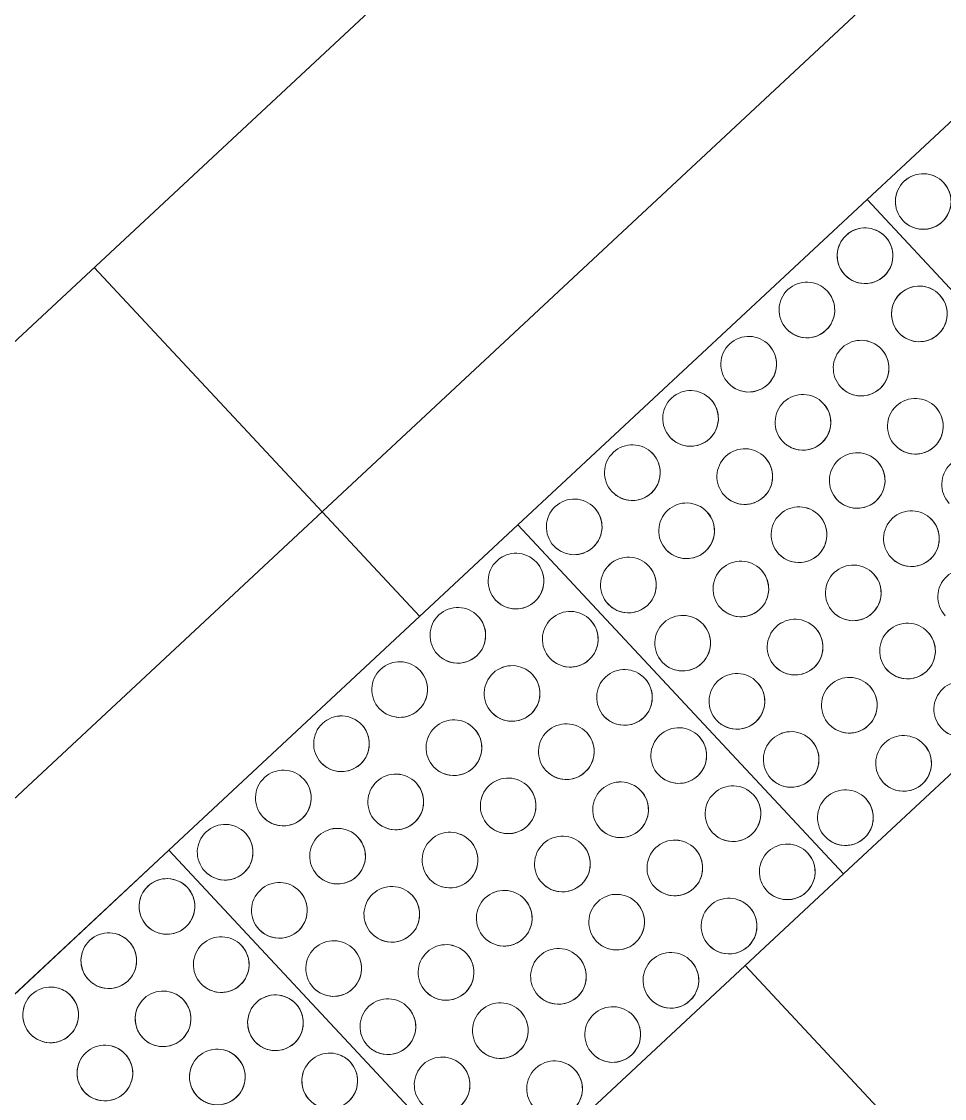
# Model space of a CAD drawing. Header units: millimetres. Extents: x -71377 to 516042, y -145869 to 441446.
# Drawn here: x 153437 to 154017, y 97755 to 98432 of the extents above; entities that cross this region are included whole.
import ezdxf

# ---------------------------------------------------------------- set-up
doc = ezdxf.new("R2010")
doc.units = ezdxf.units.MM
doc.header["$LTSCALE"] = 1000
for name, color, linetype, lineweight in [('A-hat', 251, 'Continuous', 5), ('A-strs', 7, 'Continuous', 5), ('AA_점형블럭', 8, 'Continuous', 5)]:
    doc.layers.add(name, color=color, linetype=linetype, lineweight=lineweight)

# ---------------------------------------------------------------- blocks, each defined once
blk = doc.blocks.new('점자블럭_원형_개수_ - 점자블럭_원형_개수_-5701737-지반층 배치도')
at = {"layer": 'AA_점형블럭'}
for p, q in [((600, 0), (600, 300)), ((900, 300), (600, 300)), ((600, 300), (600, 0)), ((900, 0), (900, 300)), ((1200, 300), (900, 300)), ((900, 300), (900, 0)), ((1200, 0), (1200, 300)), ((1200, 300), (1200, 0)), ((300, 0), (600, 0)), ((600, 0), (900, 0)), ((900, 0), (1200, 0)), ((1200, 0), (1500, 0))]:
    blk.add_line(p, q, dxfattribs=at)
for centre, start, end in [((775, 275), 360, 180), ((775, 275), 0, 180), ((775, 275), 360, 180), ((775, 275), 0, 180), ((825, 275), 360, 180), ((825, 275), 360, 180), ((825, 275), 0, 180), ((825, 275), 0, 180), ((875, 275), 0, 180), ((875, 275), 0, 180), ((875, 275), 0, 180), ((875, 275), 0, 180), ((925, 275), 360, 180), ((925, 275), 0, 180), ((925, 275), 0, 180), ((925, 275), 0, 180), ((975, 275), 0, 180), ((975, 275), 0, 180), ((975, 275), 0, 180), ((975, 275), 0, 180), ((1025, 275), 0, 180), ((1025, 275), 0, 180), ((1025, 275), 0, 180), ((1025, 275), 0, 180), ((1075, 275), 0, 180), ((1075, 275), 0, 180), ((1075, 275), 360, 180), ((1075, 275), 360, 180), ((1125, 275), 360, 180), ((1125, 275), 0, 180), ((1125, 275), 0, 180), ((1125, 275), 0, 180), ((775, 275), 180, 360), ((775, 275), 180, 360), ((775, 275), 180, 360), ((775, 275), 180, 360), ((825, 275), 180, 360), ((825, 275), 180, 360), ((825, 275), 180, 360), ((825, 275), 180, 360), ((875, 275), 180, 360), ((875, 275), 180, 360), ((875, 275), 180, 360), ((875, 275), 180, 360), ((925, 275), 180, 0), ((925, 275), 180, 0), ((925, 275), 180, 0), ((925, 275), 180, 0), ((975, 275), 180, 360), ((975, 275), 180, 360), ((975, 275), 180, 360), ((975, 275), 180, 360), ((1025, 275), 180, 360), ((1025, 275), 180, 360), ((1025, 275), 180, 360), ((1025, 275), 180, 360), ((1075, 275), 180, 360), ((1075, 275), 180, 360), ((1075, 275), 180, 360), ((1075, 275), 180, 360), ((1125, 275), 180, 360), ((1125, 275), 180, 360), ((1125, 275), 180, 360), ((1125, 275), 180, 0), ((775, 225), 0, 180), ((775, 225), 0, 180), ((775, 225), 360, 180), ((775, 225), 0, 180), ((825, 225), 360, 180), ((825, 225), 0, 180), ((825, 225), 360, 180), ((825, 225), 0, 180), ((875, 225), 0, 180), ((875, 225), 0, 180), ((875, 225), 0, 180), ((875, 225), 0, 180), ((925, 225), 0, 180), ((925, 225), 0, 180), ((925, 225), 0, 180), ((925, 225), 0, 180), ((975, 225), 0, 180), ((975, 225), 0, 180), ((975, 225), 0, 180), ((975, 225), 0, 180), ((1025, 225), 0, 180), ((1025, 225), 0, 180), ((1025, 225), 0, 180), ((1025, 225), 0, 180), ((1075, 225), 360, 180), ((1075, 225), 360, 180), ((1075, 225), 0, 180), ((1075, 225), 0, 180), ((1125, 225), 0, 180), ((1125, 225), 0, 180), ((1125, 225), 0, 180), ((1125, 225), 0, 180), ((1175, 225), 360, 180), ((1175, 225), 0, 180), ((1175, 225), 0, 180), ((1175, 225), 0, 180), ((725, 225), 180, 360), ((725, 225), 180, 360), ((725, 225), 180, 360), ((725, 225), 180, 360), ((775, 225), 180, 360), ((775, 225), 180, 360), ((775, 225), 180, 360), ((775, 225), 180, 0), ((825, 225), 180, 360), ((825, 225), 180, 360), ((825, 225), 180, 360), ((825, 225), 180, 360), ((875, 225), 180, 360), ((875, 225), 180, 360), ((875, 225), 180, 360), ((875, 225), 180, 360), ((925, 225), 180, 360), ((925, 225), 180, 360), ((925, 225), 180, 360), ((925, 225), 180, 360), ((975, 225), 180, 360), ((975, 225), 180, 360), ((975, 225), 180, 360), ((975, 225), 180, 360), ((1025, 225), 180, 360), ((1025, 225), 180, 360), ((1025, 225), 180, 360), ((1025, 225), 180, 360), ((1075, 225), 180, 360), ((1075, 225), 180, 360), ((1075, 225), 180, 360), ((1075, 225), 180, 360), ((1125, 225), 180, 360), ((1125, 225), 180, 0), ((1125, 225), 180, 360), ((1125, 225), 180, 0), ((1175, 225), 180, 360), ((1175, 225), 180, 360), ((1175, 225), 180, 360), ((1175, 225), 180, 360), ((725, 175), 0, 180), ((725, 175), 0, 180), ((725, 175), 0, 180), ((725, 175), 0, 180), ((775, 175), 0, 180), ((775, 175), 0, 180), ((775, 175), 360, 180), ((775, 175), 360, 180), ((825, 175), 360, 180), ((825, 175), 0, 180), ((825, 175), 0, 180), ((825, 175), 0, 180), ((875, 175), 0, 180), ((875, 175), 0, 180), ((875, 175), 0, 180), ((875, 175), 0, 180), ((925, 175), 0, 180), ((925, 175), 0, 180), ((925, 175), 0, 180), ((925, 175), 0, 180), ((975, 175), 0, 180), ((975, 175), 0, 180), ((975, 175), 0, 180), ((975, 175), 360, 180), ((1025, 175), 360, 180), ((1025, 175), 0, 180), ((1025, 175), 0, 180), ((1025, 175), 0, 180), ((1075, 175), 0, 180), ((1075, 175), 0, 180), ((1075, 175), 0, 180), ((1075, 175), 0, 180), ((1125, 175), 0, 180), ((1125, 175), 0, 180), ((1125, 175), 0, 180), ((1125, 175), 360, 180), ((1175, 175), 0, 180), ((1175, 175), 0, 180), ((1175, 175), 0, 180), ((1175, 175), 0, 180), ((1225, 175), 360, 180), ((1225, 175), 90, 180), ((1225, 175), 0, 180), ((1225, 175), 90, 180), ((675, 175), 180, 360), ((675, 175), 180, 360), ((675, 175), 180, 360), ((675, 175), 180, 360), ((725, 175), 180, 360), ((725, 175), 180, 360), ((725, 175), 180, 360), ((725, 175), 180, 360), ((775, 175), 180, 360), ((775, 175), 180, 360), ((775, 175), 180, 360), ((775, 175), 180, 360), ((825, 175), 180, 360), ((825, 175), 180, 360), ((825, 175), 180, 360), ((825, 175), 180, 360), ((875, 175), 180, 360), ((875, 175), 180, 360), ((875, 175), 180, 360), ((875, 175), 180, 360), ((925, 175), 180, 360), ((925, 175), 180, 360), ((925, 175), 180, 360), ((925, 175), 180, 360), ((975, 175), 180, 360), ((975, 175), 180, 360), ((975, 175), 180, 360), ((975, 175), 180, 360), ((1025, 175), 180, 360), ((1025, 175), 180, 360), ((1025, 175), 180, 360), ((1025, 175), 180, 360), ((1075, 175), 180, 360), ((1075, 175), 180, 0), ((1075, 175), 180, 360), ((1075, 175), 180, 360), ((1125, 175), 180, 360), ((1125, 175), 180, 360), ((1125, 175), 180, 360), ((1125, 175), 180, 360), ((1175, 175), 180, 360), ((1175, 175), 180, 0), ((1175, 175), 180, 360), ((1175, 175), 180, 0), ((1225, 175), 180, 360), ((1225, 175), 180, 210), ((1225, 175), 180, 360), ((1225, 175), 180, 210), ((1225, 175), 300, 0), ((1225, 175), 300, 360), ((675, 125), 0, 180), ((675, 125), 0, 180), ((675, 125), 360, 180), ((675, 125), 0, 180), ((725, 125), 360, 180), ((725, 125), 0, 180), ((725, 125), 360, 180), ((725, 125), 0, 180), ((775, 125), 0, 180), ((775, 125), 0, 180), ((775, 125), 0, 180), ((775, 125), 0, 180), ((825, 125), 360, 180), ((825, 125), 0, 180), ((825, 125), 360, 180), ((825, 125), 0, 180), ((875, 125), 360, 180), ((875, 125), 360, 180), ((875, 125), 0, 180), ((875, 125), 0, 180), ((925, 125), 0, 180), ((925, 125), 0, 180), ((925, 125), 0, 180), ((925, 125), 0, 180), ((975, 125), 360, 180), ((975, 125), 360, 180), ((975, 125), 360, 180), ((975, 125), 0, 180), ((1025, 125), 0, 180), ((1025, 125), 0, 180), ((1025, 125), 0, 180), ((1025, 125), 0, 180), ((1075, 125), 0, 180), ((1075, 125), 0, 180), ((1075, 125), 0, 180), ((1075, 125), 360, 180), ((1125, 125), 0, 180), ((1125, 125), 0, 180), ((1125, 125), 0, 180), ((1125, 125), 0, 180), ((1175, 125), 0, 180), ((1175, 125), 0, 180), ((1175, 125), 0, 180), ((1175, 125), 0, 180), ((1225, 125), 0, 180), ((1225, 125), 0, 180), ((1275, 125), 360, 180), ((1275, 125), 360, 180), ((1225, 125), 0, 60), ((1225, 125), 0, 60), ((1275, 125), 0, 75), ((1275, 125), 0, 75), ((1225, 125), 150, 180), ((1225, 125), 150, 180), ((1275, 125), 150, 180), ((1275, 125), 150, 180), ((675, 125), 180, 360), ((675, 125), 180, 360), ((675, 125), 180, 360), ((675, 125), 180, 360), ((725, 125), 180, 360), ((725, 125), 180, 360), ((725, 125), 180, 360), ((725, 125), 180, 360), ((775, 125), 180, 360), ((775, 125), 180, 360), ((775, 125), 180, 360), ((775, 125), 180, 360), ((825, 125), 180, 360), ((825, 125), 180, 360), ((825, 125), 180, 360), ((825, 125), 180, 360), ((875, 125), 180, 360), ((875, 125), 180, 360), ((875, 125), 180, 360), ((875, 125), 180, 360), ((925, 125), 180, 360), ((925, 125), 180, 360), ((925, 125), 180, 360), ((925, 125), 180, 360), ((975, 125), 180, 360), ((975, 125), 180, 360), ((975, 125), 180, 360), ((975, 125), 180, 360), ((1025, 125), 180, 360), ((1025, 125), 180, 360), ((1025, 125), 180, 360), ((1025, 125), 180, 0), ((1075, 125), 180, 360), ((1075, 125), 180, 360), ((1075, 125), 180, 360), ((1075, 125), 180, 360), ((1125, 125), 180, 360), ((1125, 125), 180, 0), ((1125, 125), 180, 360), ((1125, 125), 180, 0), ((1175, 125), 180, 360), ((1175, 125), 180, 360), ((1175, 125), 180, 360), ((1175, 125), 180, 360), ((1225, 125), 180, 360), ((1225, 125), 180, 270), ((1225, 125), 180, 360), ((1225, 125), 180, 270), ((1225, 125), 300, 360), ((1225, 125), 300, 360), ((1275, 125), 180, 360), ((1275, 125), 180, 210), ((1275, 125), 180, 360), ((1275, 125), 180, 210), ((1275, 125), 285, 360), ((1275, 125), 285, 360), ((625, 75), 360, 180), ((625, 75), 0, 180), ((625, 75), 0, 105), ((625, 75), 0, 105), ((675, 75), 0, 180), ((675, 75), 0, 180), ((675, 75), 0, 180), ((675, 75), 0, 180), ((725, 75), 0, 180), ((725, 75), 0, 180), ((725, 75), 0, 180), ((725, 75), 0, 180), ((775, 75), 0, 180), ((775, 75), 0, 180), ((775, 75), 0, 180), ((775, 75), 0, 180), ((825, 75), 0, 180), ((825, 75), 0, 180), ((825, 75), 360, 180), ((825, 75), 0, 180), ((875, 75), 360, 180), ((875, 75), 360, 180), ((875, 75), 360, 180), ((875, 75), 0, 180), ((925, 75), 0, 180), ((925, 75), 0, 180), ((925, 75), 0, 180), ((925, 75), 0, 180), ((975, 75), 360, 180), ((975, 75), 360, 180), ((975, 75), 0, 180), ((975, 75), 0, 180), ((1025, 75), 0, 180), ((1025, 75), 0, 180), ((1025, 75), 0, 180), ((1025, 75), 0, 180), ((1075, 75), 0, 180), ((1075, 75), 0, 180), ((1075, 75), 360, 180), ((1075, 75), 0, 180), ((1125, 75), 0, 180), ((1125, 75), 0, 180), ((1125, 75), 0, 180), ((1125, 75), 0, 180), ((1175, 75), 360, 180), ((1175, 75), 0, 180), ((1175, 75), 0, 180), ((1175, 75), 0, 180), ((1225, 75), 0, 180), ((1225, 75), 0, 180), ((1225, 75), 0, 60), ((1225, 75), 0, 60), ((1275, 75), 360, 180), ((1275, 75), 360, 180), ((1275, 75), 360, 60), ((1275, 75), 0, 60), ((1325, 75), 0, 180), ((1325, 75), 360, 180), ((1325, 75), 0, 60), ((1325, 75), 0, 60), ((1225, 75), 150, 180), ((1225, 75), 150, 180), ((1275, 75), 150, 180), ((1275, 75), 150, 180), ((1325, 75), 150, 180), ((1325, 75), 150, 180), ((625, 75), 180, 360), ((625, 75), 180, 360), ((625, 75), 195, 360), ((625, 75), 195, 360), ((675, 75), 180, 360), ((675, 75), 180, 360), ((675, 75), 180, 360), ((675, 75), 180, 360), ((725, 75), 180, 360), ((725, 75), 180, 360), ((725, 75), 180, 360), ((725, 75), 180, 360), ((775, 75), 180, 360), ((775, 75), 180, 360), ((775, 75), 180, 360), ((775, 75), 180, 360), ((825, 75), 180, 360), ((825, 75), 180, 360), ((825, 75), 180, 360), ((825, 75), 180, 360), ((875, 75), 180, 360), ((875, 75), 180, 360), ((875, 75), 180, 360), ((875, 75), 180, 360), ((925, 75), 180, 360), ((925, 75), 180, 360), ((925, 75), 180, 360), ((925, 75), 180, 360), ((975, 75), 180, 360), ((975, 75), 180, 360), ((975, 75), 180, 360), ((975, 75), 180, 360), ((1025, 75), 180, 360), ((1025, 75), 180, 0), ((1025, 75), 180, 360), ((1025, 75), 180, 360), ((1075, 75), 180, 360), ((1075, 75), 180, 360), ((1075, 75), 180, 360), ((1075, 75), 180, 360), ((1125, 75), 180, 360), ((1125, 75), 180, 0), ((1125, 75), 180, 360), ((1125, 75), 180, 360), ((1175, 75), 180, 360), ((1175, 75), 180, 360), ((1175, 75), 180, 360), ((1175, 75), 180, 360), ((1225, 75), 180, 360), ((1225, 75), 180, 0), ((1225, 75), 180, 360), ((1225, 75), 180, 0), ((1275, 75), 180, 360), ((1275, 75), 180, 210), ((1275, 75), 180, 360), ((1275, 75), 180, 210), ((1275, 75), 285, 360), ((1275, 75), 285, 360), ((1325, 75), 180, 360), ((1325, 75), 180, 210), ((1325, 75), 180, 360), ((1325, 75), 180, 210), ((1325, 75), 285, 0), ((1325, 75), 285, 360), ((575, 25), 0, 180), ((575, 25), 15, 180), ((575, 25), 0, 180), ((575, 25), 15, 180), ((625, 25), 0, 180), ((625, 25), 0, 180), ((625, 25), 0, 105), ((625, 25), 0, 105), ((675, 25), 0, 180), ((675, 25), 0, 180), ((675, 25), 0, 180), ((675, 25), 0, 180), ((725, 25), 360, 180), ((725, 25), 0, 180), ((725, 25), 0, 180), ((725, 25), 0, 180), ((775, 25), 360, 180), ((775, 25), 0, 180), ((775, 25), 0, 180), ((775, 25), 0, 180), ((825, 25), 0, 180), ((825, 25), 0, 180), ((825, 25), 0, 180), ((825, 25), 0, 180), ((875, 25), 0, 180), ((875, 25), 0, 180), ((875, 25), 360, 180), ((875, 25), 0, 180), ((925, 25), 0, 180), ((925, 25), 0, 180), ((925, 25), 0, 180), ((925, 25), 0, 180), ((975, 25), 360, 180), ((975, 25), 0, 180), ((975, 25), 360, 180), ((975, 25), 0, 180), ((1025, 25), 0, 180), ((1025, 25), 360, 180), ((1025, 25), 0, 180), ((1025, 25), 0, 180), ((1075, 25), 360, 180), ((1075, 25), 0, 180), ((1075, 25), 360, 180), ((1075, 25), 0, 180), ((1125, 25), 0, 180), ((1125, 25), 0, 180), ((1125, 25), 0, 180), ((1125, 25), 0, 180), ((1175, 25), 0, 180), ((1175, 25), 0, 180), ((1175, 25), 0, 180), ((1175, 25), 0, 180), ((1225, 25), 0, 180), ((1225, 25), 0, 180), ((1275, 25), 360, 180), ((1275, 25), 360, 180), ((1325, 25), 0, 180), ((1325, 25), 0, 180), ((1225, 25), 0, 60), ((1225, 25), 0, 60), ((1275, 25), 0, 60), ((1275, 25), 0, 60), ((1325, 25), 0, 60), ((1325, 25), 0, 60), ((625, 25), 165, 180), ((625, 25), 165, 180), ((1225, 25), 150, 180), ((1225, 25), 150, 180), ((1275, 25), 150, 180), ((1275, 25), 150, 180), ((1325, 25), 150, 180), ((1325, 25), 150, 180), ((575, 25), 180, 360), ((575, 25), 180, 270), ((575, 25), 180, 360), ((575, 25), 180, 270), ((625, 25), 180, 360), ((625, 25), 180, 195), ((625, 25), 180, 360), ((625, 25), 180, 195), ((625, 25), 240, 360), ((625, 25), 240, 360), ((675, 25), 180, 360), ((675, 25), 180, 360), ((675, 25), 180, 360), ((675, 25), 180, 360), ((725, 25), 180, 360), ((725, 25), 180, 360), ((725, 25), 180, 360), ((725, 25), 180, 360), ((775, 25), 180, 360), ((775, 25), 180, 360), ((775, 25), 180, 360), ((775, 25), 180, 0), ((825, 25), 180, 360), ((825, 25), 180, 360), ((825, 25), 180, 360), ((825, 25), 180, 360), ((875, 25), 180, 360), ((875, 25), 180, 360), ((875, 25), 180, 360), ((875, 25), 180, 360), ((925, 25), 180, 360), ((925, 25), 180, 360), ((925, 25), 180, 360), ((925, 25), 180, 360), ((975, 25), 180, 360), ((975, 25), 180, 360), ((975, 25), 180, 360), ((975, 25), 180, 360), ((1025, 25), 180, 360), ((1025, 25), 180, 360), ((1025, 25), 180, 360), ((1025, 25), 180, 360), ((1075, 25), 180, 360), ((1075, 25), 180, 360), ((1075, 25), 180, 360), ((1075, 25), 180, 360), ((1125, 25), 180, 360), ((1125, 25), 180, 360), ((1125, 25), 180, 360), ((1125, 25), 180, 360), ((1175, 25), 180, 360), ((1175, 25), 180, 0), ((1175, 25), 180, 360), ((1175, 25), 180, 0), ((1225, 25), 180, 360), ((1225, 25), 180, 285), ((1225, 25), 180, 360), ((1225, 25), 180, 285), ((1225, 25), 300, 0), ((1225, 25), 300, 0), ((1275, 25), 180, 0), ((1275, 25), 180, 210), ((1275, 25), 180, 360), ((1275, 25), 180, 210), ((1275, 25), 300, 0), ((1275, 25), 300, 0), ((1325, 25), 180, 360), ((1325, 25), 180, 210), ((1325, 25), 180, 0), ((1325, 25), 180, 210), ((1325, 25), 300, 0), ((1325, 25), 300, 0), ((575, 25), 300, 330), ((575, 25), 300, 330)]:
    blk.add_arc(centre, 17.5, start, end, dxfattribs=at)
blk = doc.blocks.new('점자블럭_원형_개수_ - 점자블럭_원형_개수_-V102-지반층 배치도')
at = {"layer": 'AA_점형블럭'}
for p, q in [((600, -300), (600, 0)), ((900, 0), (600, 0)), ((600, 0), (600, -300)), ((900, -300), (900, 0)), ((1200, 0), (900, 0)), ((900, 0), (900, -300)), ((1200, -300), (1200, 0)), ((1200, 0), (1200, -300)), ((300, -300), (600, -300)), ((600, -300), (900, -300)), ((900, -300), (1200, -300)), ((1200, -300), (1500, -300))]:
    blk.add_line(p, q, dxfattribs=at)
for centre, start, end in [((775, -25), 0, 180), ((775, -25), 0, 180), ((775, -25), 0, 180), ((775, -25), 0, 180), ((825, -25), 0, 180), ((825, -25), 0, 180), ((825, -25), 0, 180), ((825, -25), 0, 180), ((875, -25), 0, 180), ((875, -25), 0, 180), ((875, -25), 0, 180), ((875, -25), 0, 180), ((925, -25), 0, 180), ((925, -25), 0, 180), ((925, -25), 0, 180), ((925, -25), 0, 180), ((975, -25), 360, 180), ((975, -25), 0, 180), ((975, -25), 0, 180), ((975, -25), 0, 180), ((1025, -25), 0, 180), ((1025, -25), 0, 180), ((1025, -25), 0, 180), ((1025, -25), 0, 180), ((1075, -25), 0, 180), ((1075, -25), 0, 180), ((1075, -25), 0, 180), ((1075, -25), 0, 180), ((1125, -25), 0, 180), ((1125, -25), 0, 180), ((1125, -25), 0, 180), ((1125, -25), 0, 180), ((775, -25), 180, 0), ((775, -25), 180, 0), ((775, -25), 180, 360), ((775, -25), 180, 0), ((825, -25), 180, 360), ((825, -25), 180, 0), ((825, -25), 180, 360), ((825, -25), 180, 360), ((875, -25), 180, 360), ((875, -25), 180, 360), ((875, -25), 180, 360), ((875, -25), 180, 360), ((925, -25), 180, 360), ((925, -25), 180, 0), ((925, -25), 180, 0), ((925, -25), 180, 0), ((975, -25), 180, 360), ((975, -25), 180, 360), ((975, -25), 180, 360), ((975, -25), 180, 360), ((1025, -25), 180, 360), ((1025, -25), 180, 0), ((1025, -25), 180, 360), ((1025, -25), 180, 0), ((1075, -25), 180, 360), ((1075, -25), 180, 0), ((1075, -25), 180, 360), ((1075, -25), 180, 360), ((1125, -25), 180, 360), ((1125, -25), 180, 0), ((1125, -25), 180, 0), ((1125, -25), 180, 0), ((775, -75), 0, 180), ((775, -75), 0, 180), ((775, -75), 0, 180), ((775, -75), 0, 180), ((825, -75), 0, 180), ((825, -75), 0, 180), ((825, -75), 0, 180), ((825, -75), 0, 180), ((875, -75), 0, 180), ((875, -75), 0, 180), ((875, -75), 0, 180), ((875, -75), 0, 180), ((925, -75), 0, 180), ((925, -75), 0, 180), ((925, -75), 0, 180), ((925, -75), 0, 180), ((975, -75), 0, 180), ((975, -75), 0, 180), ((975, -75), 0, 180), ((975, -75), 0, 180), ((1025, -75), 0, 180), ((1025, -75), 0, 180), ((1025, -75), 0, 180), ((1025, -75), 0, 180), ((1075, -75), 0, 180), ((1075, -75), 0, 180), ((1075, -75), 0, 180), ((1075, -75), 0, 180), ((1125, -75), 0, 180), ((1125, -75), 0, 180), ((1125, -75), 0, 180), ((1125, -75), 0, 180), ((1175, -75), 0, 180), ((1175, -75), 0, 180), ((1175, -75), 0, 180), ((1175, -75), 0, 180), ((725, -75), 180, 360), ((725, -75), 180, 360), ((725, -75), 180, 360), ((725, -75), 180, 0), ((775, -75), 180, 360), ((775, -75), 180, 0), ((775, -75), 180, 360), ((775, -75), 180, 0), ((825, -75), 180, 360), ((825, -75), 180, 360), ((825, -75), 180, 360), ((825, -75), 180, 360), ((875, -75), 180, 0), ((875, -75), 180, 360), ((875, -75), 180, 360), ((875, -75), 180, 0), ((925, -75), 180, 360), ((925, -75), 180, 0), ((925, -75), 180, 360), ((925, -75), 180, 0), ((975, -75), 180, 360), ((975, -75), 180, 360), ((975, -75), 180, 360), ((975, -75), 180, 360), ((1025, -75), 180, 360), ((1025, -75), 180, 360), ((1025, -75), 180, 360), ((1025, -75), 180, 360), ((1075, -75), 180, 360), ((1075, -75), 180, 360), ((1075, -75), 180, 360), ((1075, -75), 180, 360), ((1125, -75), 180, 360), ((1125, -75), 180, 0), ((1125, -75), 180, 0), ((1125, -75), 180, 0), ((1175, -75), 180, 360), ((1175, -75), 180, 360), ((1175, -75), 180, 0), ((1175, -75), 180, 0), ((725, -125), 0, 180), ((725, -125), 0, 180), ((725, -125), 0, 180), ((725, -125), 0, 180), ((775, -125), 0, 180), ((775, -125), 0, 180), ((775, -125), 0, 180), ((775, -125), 0, 180), ((825, -125), 0, 180), ((825, -125), 0, 180), ((825, -125), 0, 180), ((825, -125), 0, 180), ((875, -125), 0, 180), ((875, -125), 0, 180), ((875, -125), 0, 180), ((875, -125), 0, 180), ((925, -125), 0, 180), ((925, -125), 0, 180), ((925, -125), 0, 180), ((925, -125), 0, 180), ((975, -125), 0, 180), ((975, -125), 0, 180), ((975, -125), 0, 180), ((975, -125), 0, 180), ((1025, -125), 0, 180), ((1025, -125), 0, 180), ((1025, -125), 0, 180), ((1025, -125), 0, 180), ((1075, -125), 0, 180), ((1075, -125), 0, 180), ((1075, -125), 0, 180), ((1075, -125), 0, 180), ((1125, -125), 0, 180), ((1125, -125), 0, 180), ((1125, -125), 0, 180), ((1125, -125), 0, 180), ((1175, -125), 0, 180), ((1175, -125), 0, 180), ((1175, -125), 0, 180), ((1175, -125), 0, 180), ((1225, -125), 0, 180), ((1225, -125), 90, 180), ((1225, -125), 0, 180), ((1225, -125), 90, 180), ((675, -125), 180, 360), ((675, -125), 180, 360), ((675, -125), 180, 360), ((675, -125), 180, 360), ((725, -125), 180, 360), ((725, -125), 180, 360), ((725, -125), 180, 360), ((725, -125), 180, 0), ((775, -125), 180, 360), ((775, -125), 180, 0), ((775, -125), 180, 0), ((775, -125), 180, 0), ((825, -125), 180, 360), ((825, -125), 180, 0), ((825, -125), 180, 360), ((825, -125), 180, 0), ((875, -125), 180, 360), ((875, -125), 180, 360), ((875, -125), 180, 360), ((875, -125), 180, 0), ((925, -125), 180, 360), ((925, -125), 180, 0), ((925, -125), 180, 360), ((925, -125), 180, 0), ((975, -125), 180, 360), ((975, -125), 180, 360), ((975, -125), 180, 360), ((975, -125), 180, 360), ((1025, -125), 180, 0), ((1025, -125), 180, 0), ((1025, -125), 180, 0), ((1025, -125), 180, 0), ((1075, -125), 180, 360), ((1075, -125), 180, 360), ((1075, -125), 180, 0), ((1075, -125), 180, 360), ((1125, -125), 180, 360), ((1125, -125), 180, 0), ((1125, -125), 180, 360), ((1125, -125), 180, 0), ((1175, -125), 180, 360), ((1175, -125), 180, 360), ((1175, -125), 180, 0), ((1175, -125), 180, 360), ((1225, -125), 180, 360), ((1225, -125), 180, 210), ((1225, -125), 180, 360), ((1225, -125), 180, 210), ((1225, -125), 300, 0), ((1225, -125), 300, 0), ((675, -175), 0, 180), ((675, -175), 0, 180), ((675, -175), 0, 180), ((675, -175), 0, 180), ((725, -175), 0, 180), ((725, -175), 0, 180), ((725, -175), 0, 180), ((725, -175), 0, 180), ((775, -175), 0, 180), ((775, -175), 0, 180), ((775, -175), 0, 180), ((775, -175), 0, 180), ((825, -175), 0, 180), ((825, -175), 0, 180), ((825, -175), 0, 180), ((825, -175), 0, 180), ((875, -175), 0, 180), ((875, -175), 0, 180), ((875, -175), 0, 180), ((875, -175), 0, 180), ((925, -175), 0, 180), ((925, -175), 0, 180), ((925, -175), 0, 180), ((925, -175), 0, 180), ((975, -175), 0, 180), ((975, -175), 0, 180), ((975, -175), 0, 180), ((975, -175), 0, 180), ((1025, -175), 0, 180), ((1025, -175), 0, 180), ((1025, -175), 0, 180), ((1025, -175), 0, 180), ((1075, -175), 0, 180), ((1075, -175), 0, 180), ((1075, -175), 0, 180), ((1075, -175), 0, 180), ((1125, -175), 0, 180), ((1125, -175), 0, 180), ((1125, -175), 0, 180), ((1125, -175), 0, 180), ((1175, -175), 0, 180), ((1175, -175), 0, 180), ((1175, -175), 0, 180), ((1175, -175), 0, 180), ((1225, -175), 0, 180), ((1225, -175), 0, 180), ((1225, -175), 0, 60), ((1225, -175), 0, 60), ((1275, -175), 0, 180), ((1275, -175), 0, 180), ((1275, -175), 0, 75), ((1275, -175), 0, 75), ((1225, -175), 150, 180), ((1225, -175), 150, 180), ((1275, -175), 150, 180), ((1275, -175), 150, 180), ((675, -175), 180, 360), ((675, -175), 180, 0), ((675, -175), 180, 360), ((675, -175), 180, 0), ((725, -175), 180, 360), ((725, -175), 180, 0), ((725, -175), 180, 360), ((725, -175), 180, 360), ((775, -175), 180, 360), ((775, -175), 180, 0), ((775, -175), 180, 0), ((775, -175), 180, 0), ((825, -175), 180, 360), ((825, -175), 180, 360), ((825, -175), 180, 0), ((825, -175), 180, 0), ((875, -175), 180, 360), ((875, -175), 180, 0), ((875, -175), 180, 360), ((875, -175), 180, 0), ((925, -175), 180, 0), ((925, -175), 180, 0), ((925, -175), 180, 360), ((925, -175), 180, 0), ((975, -175), 180, 360), ((975, -175), 180, 360), ((975, -175), 180, 360), ((975, -175), 180, 360), ((1025, -175), 180, 360), ((1025, -175), 180, 0), ((1025, -175), 180, 360), ((1025, -175), 180, 0), ((1075, -175), 180, 360), ((1075, -175), 180, 360), ((1075, -175), 180, 360), ((1075, -175), 180, 360), ((1125, -175), 180, 360), ((1125, -175), 180, 360), ((1125, -175), 180, 360), ((1125, -175), 180, 360), ((1175, -175), 180, 360), ((1175, -175), 180, 360), ((1175, -175), 180, 360), ((1175, -175), 180, 360), ((1225, -175), 180, 0), ((1225, -175), 180, 270), ((1225, -175), 180, 360), ((1225, -175), 180, 270), ((1225, -175), 300, 0), ((1225, -175), 300, 0), ((1275, -175), 180, 0), ((1275, -175), 180, 210), ((1275, -175), 180, 360), ((1275, -175), 180, 210), ((1275, -175), 285, 0), ((1275, -175), 285, 0), ((625, -225), 0, 180), ((625, -225), 0, 180), ((625, -225), 0, 105), ((625, -225), 0, 105), ((675, -225), 0, 180), ((675, -225), 0, 180), ((675, -225), 0, 180), ((675, -225), 0, 180), ((725, -225), 0, 180), ((725, -225), 0, 180), ((725, -225), 0, 180), ((725, -225), 0, 180), ((775, -225), 0, 180), ((775, -225), 0, 180), ((775, -225), 0, 180), ((775, -225), 0, 180), ((825, -225), 0, 180), ((825, -225), 0, 180), ((825, -225), 0, 180), ((825, -225), 0, 180), ((875, -225), 0, 180), ((875, -225), 0, 180), ((875, -225), 0, 180), ((875, -225), 0, 180), ((925, -225), 0, 180), ((925, -225), 0, 180), ((925, -225), 0, 180), ((925, -225), 0, 180), ((975, -225), 0, 180), ((975, -225), 0, 180), ((975, -225), 0, 180), ((975, -225), 0, 180), ((1025, -225), 0, 180), ((1025, -225), 0, 180), ((1025, -225), 0, 180), ((1025, -225), 0, 180), ((1075, -225), 0, 180), ((1075, -225), 0, 180), ((1075, -225), 360, 180), ((1075, -225), 0, 180), ((1125, -225), 0, 180), ((1125, -225), 0, 180), ((1125, -225), 0, 180), ((1125, -225), 0, 180), ((1175, -225), 0, 180), ((1175, -225), 0, 180), ((1175, -225), 0, 180), ((1175, -225), 0, 180), ((1225, -225), 0, 180), ((1225, -225), 0, 180), ((1225, -225), 0, 60), ((1225, -225), 0, 60), ((1275, -225), 0, 180), ((1275, -225), 0, 180), ((1275, -225), 0, 60), ((1275, -225), 0, 60), ((1325, -225), 0, 180), ((1325, -225), 0, 180), ((1325, -225), 0, 60), ((1325, -225), 0, 60), ((1225, -225), 150, 180), ((1225, -225), 150, 180), ((1275, -225), 150, 180), ((1275, -225), 150, 180), ((1325, -225), 150, 180), ((1325, -225), 150, 180), ((625, -225), 180, 360), ((625, -225), 180, 360), ((625, -225), 195, 0), ((625, -225), 195, 360), ((675, -225), 180, 0), ((675, -225), 180, 0), ((675, -225), 180, 0), ((675, -225), 180, 0), ((725, -225), 180, 360), ((725, -225), 180, 360), ((725, -225), 180, 360), ((725, -225), 180, 0), ((775, -225), 180, 360), ((775, -225), 180, 0), ((775, -225), 180, 360), ((775, -225), 180, 360), ((825, -225), 180, 360), ((825, -225), 180, 0), ((825, -225), 180, 360), ((825, -225), 180, 0), ((875, -225), 180, 360), ((875, -225), 180, 0), ((875, -225), 180, 0), ((875, -225), 180, 0), ((925, -225), 180, 360), ((925, -225), 180, 360), ((925, -225), 180, 0), ((925, -225), 180, 0), ((975, -225), 180, 360), ((975, -225), 180, 0), ((975, -225), 180, 360), ((975, -225), 180, 360), ((1025, -225), 180, 0), ((1025, -225), 180, 0), ((1025, -225), 180, 0), ((1025, -225), 180, 0), ((1075, -225), 180, 360), ((1075, -225), 180, 0), ((1075, -225), 180, 360), ((1075, -225), 180, 360), ((1125, -225), 180, 360), ((1125, -225), 180, 0), ((1125, -225), 180, 360), ((1125, -225), 180, 0), ((1175, -225), 180, 0), ((1175, -225), 180, 0), ((1175, -225), 180, 0), ((1175, -225), 180, 360), ((1225, -225), 180, 360), ((1225, -225), 180, 360), ((1225, -225), 180, 360), ((1225, -225), 180, 360), ((1275, -225), 180, 0), ((1275, -225), 180, 210), ((1275, -225), 180, 360), ((1275, -225), 180, 210), ((1275, -225), 285, 0), ((1275, -225), 285, 0), ((1325, -225), 180, 0), ((1325, -225), 180, 210), ((1325, -225), 180, 360), ((1325, -225), 180, 210), ((1325, -225), 285, 0), ((1325, -225), 285, 0), ((575, -275), 0, 180), ((575, -275), 15, 180), ((575, -275), 0, 180), ((575, -275), 15, 180), ((625, -275), 360, 180), ((625, -275), 0, 180), ((625, -275), 0, 105), ((625, -275), 0, 105), ((675, -275), 0, 180), ((675, -275), 0, 180), ((675, -275), 0, 180), ((675, -275), 0, 180), ((725, -275), 0, 180), ((725, -275), 0, 180), ((725, -275), 0, 180), ((725, -275), 0, 180), ((775, -275), 0, 180), ((775, -275), 0, 180), ((775, -275), 0, 180), ((775, -275), 0, 180), ((825, -275), 0, 180), ((825, -275), 0, 180), ((825, -275), 0, 180), ((825, -275), 0, 180), ((875, -275), 0, 180), ((875, -275), 0, 180), ((875, -275), 0, 180), ((875, -275), 0, 180), ((925, -275), 0, 180), ((925, -275), 0, 180), ((925, -275), 0, 180), ((925, -275), 0, 180), ((975, -275), 0, 180), ((975, -275), 0, 180), ((975, -275), 0, 180), ((975, -275), 0, 180), ((1025, -275), 0, 180), ((1025, -275), 0, 180), ((1025, -275), 0, 180), ((1025, -275), 0, 180), ((1075, -275), 0, 180), ((1075, -275), 0, 180), ((1075, -275), 0, 180), ((1075, -275), 0, 180), ((1125, -275), 0, 180), ((1125, -275), 0, 180), ((1125, -275), 0, 180), ((1125, -275), 0, 180), ((1175, -275), 0, 180), ((1175, -275), 0, 180), ((1175, -275), 0, 180), ((1175, -275), 0, 180), ((1225, -275), 0, 180), ((1225, -275), 0, 180), ((1225, -275), 0, 60), ((1225, -275), 0, 60), ((1275, -275), 360, 180), ((1275, -275), 0, 180), ((1275, -275), 0, 60), ((1275, -275), 0, 60), ((1325, -275), 0, 180), ((1325, -275), 0, 180), ((1325, -275), 0, 60), ((1325, -275), 0, 60), ((625, -275), 165, 180), ((625, -275), 165, 180), ((1225, -275), 150, 180), ((1225, -275), 150, 180), ((1275, -275), 150, 180), ((1275, -275), 150, 180), ((1325, -275), 150, 180), ((1325, -275), 150, 180), ((575, -275), 180, 360), ((575, -275), 180, 270), ((575, -275), 180, 360), ((575, -275), 180, 270), ((625, -275), 180, 360), ((625, -275), 180, 195), ((625, -275), 180, 360), ((625, -275), 180, 195), ((625, -275), 240, 360), ((625, -275), 240, 0), ((675, -275), 180, 0), ((675, -275), 180, 0), ((675, -275), 180, 360), ((675, -275), 180, 0), ((725, -275), 180, 360), ((725, -275), 180, 360), ((725, -275), 180, 360), ((725, -275), 180, 0), ((775, -275), 180, 360), ((775, -275), 180, 0), ((775, -275), 180, 360), ((775, -275), 180, 0), ((825, -275), 180, 360), ((825, -275), 180, 360), ((825, -275), 180, 360), ((825, -275), 180, 0), ((875, -275), 180, 0), ((875, -275), 180, 0), ((875, -275), 180, 0), ((875, -275), 180, 0), ((925, -275), 180, 0), ((925, -275), 180, 0), ((925, -275), 180, 360), ((925, -275), 180, 0), ((975, -275), 180, 360), ((975, -275), 180, 0), ((975, -275), 180, 360), ((975, -275), 180, 0), ((1025, -275), 180, 360), ((1025, -275), 180, 0), ((1025, -275), 180, 360), ((1025, -275), 180, 360), ((1075, -275), 180, 360), ((1075, -275), 180, 360), ((1075, -275), 180, 360), ((1075, -275), 180, 360), ((1125, -275), 180, 360), ((1125, -275), 180, 0), ((1125, -275), 180, 360), ((1125, -275), 180, 0), ((1175, -275), 180, 0), ((1175, -275), 180, 0), ((1175, -275), 180, 360), ((1175, -275), 180, 360), ((1225, -275), 180, 0), ((1225, -275), 180, 285), ((1225, -275), 180, 360), ((1225, -275), 180, 285), ((1225, -275), 300, 0), ((1225, -275), 300, 360), ((1275, -275), 180, 0), ((1275, -275), 180, 210), ((1275, -275), 180, 0), ((1275, -275), 180, 210), ((1275, -275), 300, 0), ((1275, -275), 300, 0), ((1325, -275), 180, 0), ((1325, -275), 180, 210), ((1325, -275), 180, 360), ((1325, -275), 180, 210), ((1325, -275), 300, 0), ((1325, -275), 300, 0), ((575, -275), 300, 330), ((575, -275), 300, 330)]:
    blk.add_arc(centre, 17.5, start, end, dxfattribs=at)

msp = doc.modelspace()

# ---------------------------------------------------------------- hatches: boundary and pattern name
at = {"layer": 'A-hat'}
h = msp.add_hatch(dxfattribs=at)
h.set_pattern_fill('FP_25', color=256, scale=1000, style=0, pattern_type=2)
h.set_pattern_definition([(133, (154592.1, 101486.1), (-438.81, -409.2), []), (223, (154592.1, 101486.1), (409.2, -438.81), [])])
h.paths.add_polyline_path([(154599.49, 96023.64), (154892.03, 96296.44), (155028.43, 96150.17), (157017.71, 98005.21), (156881.31, 98151.48), (157320.12, 98560.68), (156297.13, 99657.71), (156187.42, 99555.41), (155161.02, 100656.09), (155124.45, 100621.99), (155329.05, 100402.59), (155292.48, 100368.49), (155087.88, 100587.89), (154056.67, 99626.28), (154261.27, 99406.87), (154224.7, 99372.77), (154020.1, 99592.18), (153983.54, 99558.08), (154389.33, 99122.92), (154352.76, 99088.82), (154557.36, 98869.42), (154520.79, 98835.32), (154316.19, 99054.72), (152955.87, 97786.2), (154549.7, 96077.04)])
h.paths.add_polyline_path([(153515, 97487.2), (153314.56, 97710.49), (154407.43, 98729.61), (154612.03, 98510.2), (153533.72, 97504.66)])

# ---------------------------------------------------------------- linework, layer by layer
at = {"layer": 'A-strs'}
msp.add_line((152955.87, 97786.2), (154279.62, 99020.62), dxfattribs=at)
msp.add_line((152955.87, 97786.2), (154279.62, 99020.62), dxfattribs=at)

# ---------------------------------------------------------------- block references
at = {"layer": 'AA_점형블럭'}
for name, p, rotation in [('점자블럭_원형_개수_ - 점자블럭_원형_개수_-5701737-지반층 배치도', (154407.43, 98729.61), 223.0000012484763), ('점자블럭_원형_개수_ - 점자블럭_원형_개수_-V102-지반층 배치도', (154612.03, 98510.2), 223.0000012484768)]:
    msp.add_blockref(name, p, dxfattribs=dict(at, rotation=rotation))

doc.saveas('drawing.dxf')
